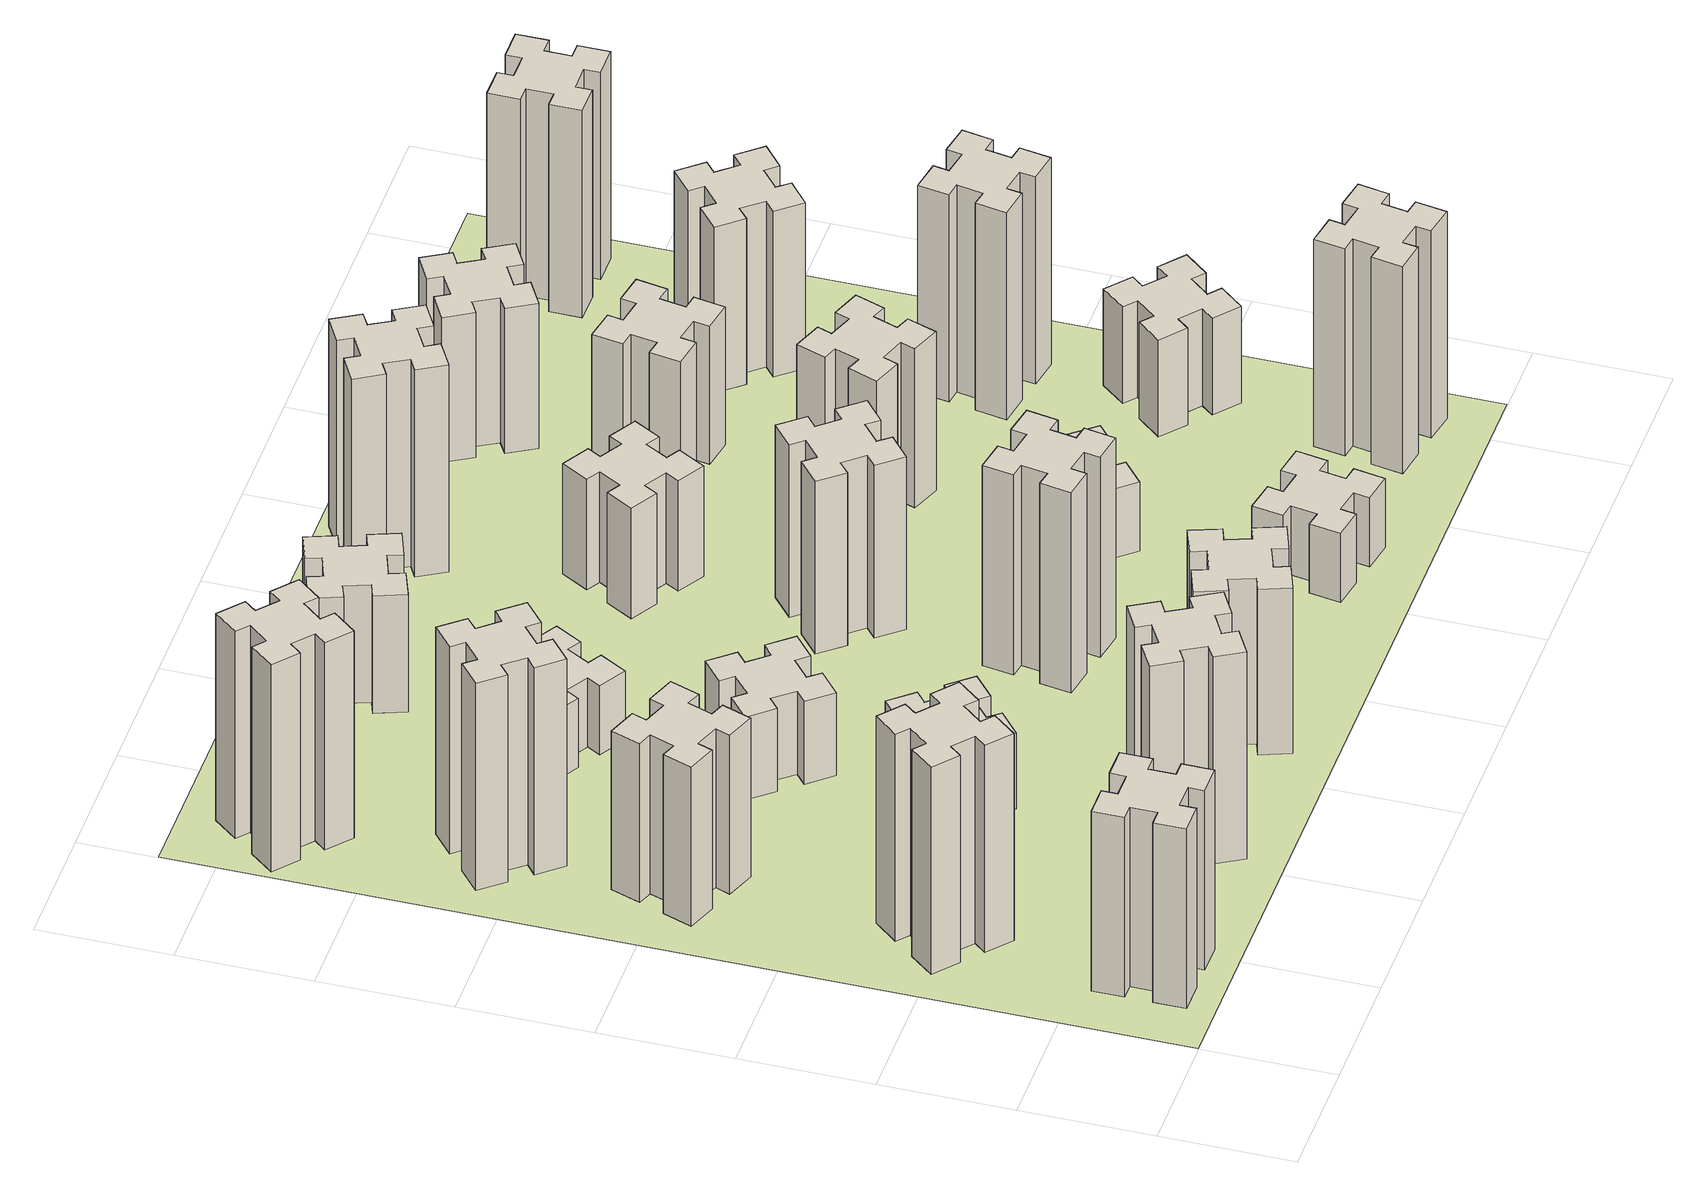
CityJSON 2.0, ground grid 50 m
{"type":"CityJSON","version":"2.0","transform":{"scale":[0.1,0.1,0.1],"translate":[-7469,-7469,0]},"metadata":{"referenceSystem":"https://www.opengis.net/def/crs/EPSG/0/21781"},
"CityObjects":{
"building1":{"type":"Building","attributes":{"class":"1000","function":"1000","usage":"1000","yearOfConstruction":2016,"roofType":"1000","measuredHeight":78,"storeysAboveGround":30,"storeysBelowGround":0},"geometry":[{"type":"Solid","lod":"1","boundaries":[[[[0,1,2,3,4,5,6,7,8,9,10,11,12,13,14,15,16,17,18,19]],[[17,16,20,21]],[[16,15,22,20]],[[15,14,23,22]],[[14,13,24,23]],[[13,12,25,24]],[[12,11,26,25]],[[11,10,27,26]],[[10,9,28,27]],[[9,8,29,28]],[[8,7,30,29]],[[7,6,31,30]],[[6,5,32,31]],[[5,4,33,32]],[[4,3,34,33]],[[3,2,35,34]],[[2,1,36,35]],[[1,0,37,36]],[[0,19,38,37]],[[19,18,39,38]],[[18,17,21,39]],[[24,25,26,27,28,29,30,31,32,33,34,35,36,37,38,39,21,20,22,23]]]]}]},
"building2":{"type":"Building","attributes":{"class":"1000","function":"1000","usage":"1000","yearOfConstruction":2016,"roofType":"1000","measuredHeight":90,"storeysAboveGround":30,"storeysBelowGround":0},"geometry":[{"type":"Solid","lod":"1","boundaries":[[[[40,41,42,43,44,45,46,47,48,49,50,51,52,53,54,55,56,57,58,59]],[[57,56,60,61]],[[56,55,62,60]],[[55,54,63,62]],[[54,53,64,63]],[[53,52,65,64]],[[52,51,66,65]],[[51,50,67,66]],[[50,49,68,67]],[[49,48,69,68]],[[48,47,70,69]],[[47,46,71,70]],[[46,45,72,71]],[[45,44,73,72]],[[44,43,74,73]],[[43,42,75,74]],[[42,41,76,75]],[[41,40,77,76]],[[40,59,78,77]],[[59,58,79,78]],[[58,57,61,79]],[[64,65,66,67,68,69,70,71,72,73,74,75,76,77,78,79,61,60,62,63]]]]}]},
"building3":{"type":"Building","attributes":{"class":"1000","function":"1000","usage":"1000","yearOfConstruction":2016,"roofType":"1000","measuredHeight":69,"storeysAboveGround":30,"storeysBelowGround":0},"geometry":[{"type":"Solid","lod":"1","boundaries":[[[[80,81,82,83,84,85,86,87,88,89,90,91,92,93,94,95,96,97,98,99]],[[97,96,100,101]],[[96,95,102,100]],[[95,94,103,102]],[[94,93,104,103]],[[93,92,105,104]],[[92,91,106,105]],[[91,90,107,106]],[[90,89,108,107]],[[89,88,109,108]],[[88,87,110,109]],[[87,86,111,110]],[[86,85,112,111]],[[85,84,113,112]],[[84,83,114,113]],[[83,82,115,114]],[[82,81,116,115]],[[81,80,117,116]],[[80,99,118,117]],[[99,98,119,118]],[[98,97,101,119]],[[104,105,106,107,108,109,110,111,112,113,114,115,116,117,118,119,101,100,102,103]]]]}]},
"building4":{"type":"Building","attributes":{"class":"1000","function":"1000","usage":"1000","yearOfConstruction":2016,"roofType":"1000","measuredHeight":90,"storeysAboveGround":30,"storeysBelowGround":0},"geometry":[{"type":"Solid","lod":"1","boundaries":[[[[120,121,122,123,124,125,126,127,128,129,130,131,132,133,134,135,136,137,138,139]],[[137,136,140,141]],[[136,135,142,140]],[[135,134,143,142]],[[134,133,144,143]],[[133,132,145,144]],[[132,131,146,145]],[[131,130,147,146]],[[130,129,148,147]],[[129,128,149,148]],[[128,127,150,149]],[[127,126,151,150]],[[126,125,152,151]],[[125,124,153,152]],[[124,123,154,153]],[[123,122,155,154]],[[122,121,156,155]],[[121,120,157,156]],[[120,139,158,157]],[[139,138,159,158]],[[138,137,141,159]],[[144,145,146,147,148,149,150,151,152,153,154,155,156,157,158,159,141,140,142,143]]]]}]},
"building5":{"type":"Building","attributes":{"class":"1000","function":"1000","usage":"1000","yearOfConstruction":2016,"roofType":"1000","measuredHeight":90,"storeysAboveGround":30,"storeysBelowGround":0},"geometry":[{"type":"Solid","lod":"1","boundaries":[[[[160,161,162,163,164,165,166,167,168,169,170,171,172,173,174,175,176,177,178,179]],[[177,176,180,181]],[[176,175,182,180]],[[175,174,183,182]],[[174,173,184,183]],[[173,172,185,184]],[[172,171,186,185]],[[171,170,187,186]],[[170,169,188,187]],[[169,168,189,188]],[[168,167,190,189]],[[167,166,191,190]],[[166,165,192,191]],[[165,164,193,192]],[[164,163,194,193]],[[163,162,195,194]],[[162,161,196,195]],[[161,160,197,196]],[[160,179,198,197]],[[179,178,199,198]],[[178,177,181,199]],[[184,185,186,187,188,189,190,191,192,193,194,195,196,197,198,199,181,180,182,183]]]]}]},
"building6":{"type":"Building","attributes":{"class":"1000","function":"1000","usage":"1000","yearOfConstruction":2016,"roofType":"1000","measuredHeight":90,"storeysAboveGround":30,"storeysBelowGround":0},"geometry":[{"type":"Solid","lod":"1","boundaries":[[[[200,201,202,203,204,205,206,207,208,209,210,211,212,213,214,215,216,217,218,219]],[[217,216,220,221]],[[216,215,222,220]],[[215,214,223,222]],[[214,213,224,223]],[[213,212,225,224]],[[212,211,226,225]],[[211,210,227,226]],[[210,209,228,227]],[[209,208,229,228]],[[208,207,230,229]],[[207,206,231,230]],[[206,205,232,231]],[[205,204,233,232]],[[204,203,234,233]],[[203,202,235,234]],[[202,201,236,235]],[[201,200,237,236]],[[200,219,238,237]],[[219,218,239,238]],[[218,217,221,239]],[[224,225,226,227,228,229,230,231,232,233,234,235,236,237,238,239,221,220,222,223]]]]}]},
"building7":{"type":"Building","attributes":{"class":"1000","function":"1000","usage":"1000","yearOfConstruction":2016,"roofType":"1000","measuredHeight":33,"storeysAboveGround":30,"storeysBelowGround":0},"geometry":[{"type":"Solid","lod":"1","boundaries":[[[[240,241,242,243,244,245,246,247,248,249,250,251,252,253,254,255,256,257,258,259]],[[257,256,260,261]],[[256,255,262,260]],[[255,254,263,262]],[[254,253,264,263]],[[253,252,265,264]],[[252,251,266,265]],[[251,250,267,266]],[[250,249,268,267]],[[249,248,269,268]],[[248,247,270,269]],[[247,246,271,270]],[[246,245,272,271]],[[245,244,273,272]],[[244,243,274,273]],[[243,242,275,274]],[[242,241,276,275]],[[241,240,277,276]],[[240,259,278,277]],[[259,258,279,278]],[[258,257,261,279]],[[264,265,266,267,268,269,270,271,272,273,274,275,276,277,278,279,261,260,262,263]]]]}]},
"building8":{"type":"Building","attributes":{"class":"1000","function":"1000","usage":"1000","yearOfConstruction":2016,"roofType":"1000","measuredHeight":36,"storeysAboveGround":30,"storeysBelowGround":0},"geometry":[{"type":"Solid","lod":"1","boundaries":[[[[280,281,282,283,284,285,286,287,288,289,290,291,292,293,294,295,296,297,298,299]],[[297,296,300,301]],[[296,295,302,300]],[[295,294,303,302]],[[294,293,304,303]],[[293,292,305,304]],[[292,291,306,305]],[[291,290,307,306]],[[290,289,308,307]],[[289,288,309,308]],[[288,287,310,309]],[[287,286,311,310]],[[286,285,312,311]],[[285,284,313,312]],[[284,283,314,313]],[[283,282,315,314]],[[282,281,316,315]],[[281,280,317,316]],[[280,299,318,317]],[[299,298,319,318]],[[298,297,301,319]],[[304,305,306,307,308,309,310,311,312,313,314,315,316,317,318,319,301,300,302,303]]]]}]},
"building9":{"type":"Building","attributes":{"class":"1000","function":"1000","usage":"1000","yearOfConstruction":2016,"roofType":"1000","measuredHeight":30,"storeysAboveGround":30,"storeysBelowGround":0},"geometry":[{"type":"Solid","lod":"1","boundaries":[[[[320,321,322,323,324,325,326,327,328,329,330,331,332,333,334,335,336,337,338,339]],[[337,336,340,341]],[[336,335,342,340]],[[335,334,343,342]],[[334,333,344,343]],[[333,332,345,344]],[[332,331,346,345]],[[331,330,347,346]],[[330,329,348,347]],[[329,328,349,348]],[[328,327,350,349]],[[327,326,351,350]],[[326,325,352,351]],[[325,324,353,352]],[[324,323,354,353]],[[323,322,355,354]],[[322,321,356,355]],[[321,320,357,356]],[[320,339,358,357]],[[339,338,359,358]],[[338,337,341,359]],[[344,345,346,347,348,349,350,351,352,353,354,355,356,357,358,359,341,340,342,343]]]]}]},
"building10":{"type":"Building","attributes":{"class":"1000","function":"1000","usage":"1000","yearOfConstruction":2016,"roofType":"1000","measuredHeight":72,"storeysAboveGround":30,"storeysBelowGround":0},"geometry":[{"type":"Solid","lod":"1","boundaries":[[[[360,361,362,363,364,365,366,367,368,369,370,371,372,373,374,375,376,377,378,379]],[[377,376,380,381]],[[376,375,382,380]],[[375,374,383,382]],[[374,373,384,383]],[[373,372,385,384]],[[372,371,386,385]],[[371,370,387,386]],[[370,369,388,387]],[[369,368,389,388]],[[368,367,390,389]],[[367,366,391,390]],[[366,365,392,391]],[[365,364,393,392]],[[364,363,394,393]],[[363,362,395,394]],[[362,361,396,395]],[[361,360,397,396]],[[360,379,398,397]],[[379,378,399,398]],[[378,377,381,399]],[[384,385,386,387,388,389,390,391,392,393,394,395,396,397,398,399,381,380,382,383]]]]}]},
"building11":{"type":"Building","attributes":{"class":"1000","function":"1000","usage":"1000","yearOfConstruction":2016,"roofType":"1000","measuredHeight":51,"storeysAboveGround":30,"storeysBelowGround":0},"geometry":[{"type":"Solid","lod":"1","boundaries":[[[[400,401,402,403,404,405,406,407,408,409,410,411,412,413,414,415,416,417,418,419]],[[417,416,420,421]],[[416,415,422,420]],[[415,414,423,422]],[[414,413,424,423]],[[413,412,425,424]],[[412,411,426,425]],[[411,410,427,426]],[[410,409,428,427]],[[409,408,429,428]],[[408,407,430,429]],[[407,406,431,430]],[[406,405,432,431]],[[405,404,433,432]],[[404,403,434,433]],[[403,402,435,434]],[[402,401,436,435]],[[401,400,437,436]],[[400,419,438,437]],[[419,418,439,438]],[[418,417,421,439]],[[424,425,426,427,428,429,430,431,432,433,434,435,436,437,438,439,421,420,422,423]]]]}]},
"building12":{"type":"Building","attributes":{"class":"1000","function":"1000","usage":"1000","yearOfConstruction":2016,"roofType":"1000","measuredHeight":87,"storeysAboveGround":30,"storeysBelowGround":0},"geometry":[{"type":"Solid","lod":"1","boundaries":[[[[440,441,442,443,444,445,446,447,448,449,450,451,452,453,454,455,456,457,458,459]],[[457,456,460,461]],[[456,455,462,460]],[[455,454,463,462]],[[454,453,464,463]],[[453,452,465,464]],[[452,451,466,465]],[[451,450,467,466]],[[450,449,468,467]],[[449,448,469,468]],[[448,447,470,469]],[[447,446,471,470]],[[446,445,472,471]],[[445,444,473,472]],[[444,443,474,473]],[[443,442,475,474]],[[442,441,476,475]],[[441,440,477,476]],[[440,459,478,477]],[[459,458,479,478]],[[458,457,461,479]],[[464,465,466,467,468,469,470,471,472,473,474,475,476,477,478,479,461,460,462,463]]]]}]},
"building13":{"type":"Building","attributes":{"class":"1000","function":"1000","usage":"1000","yearOfConstruction":2016,"roofType":"1000","measuredHeight":75,"storeysAboveGround":30,"storeysBelowGround":0},"geometry":[{"type":"Solid","lod":"1","boundaries":[[[[480,481,482,483,484,485,486,487,488,489,490,491,492,493,494,495,496,497,498,499]],[[497,496,500,501]],[[496,495,502,500]],[[495,494,503,502]],[[494,493,504,503]],[[493,492,505,504]],[[492,491,506,505]],[[491,490,507,506]],[[490,489,508,507]],[[489,488,509,508]],[[488,487,510,509]],[[487,486,511,510]],[[486,485,512,511]],[[485,484,513,512]],[[484,483,514,513]],[[483,482,515,514]],[[482,481,516,515]],[[481,480,517,516]],[[480,499,518,517]],[[499,498,519,518]],[[498,497,501,519]],[[504,505,506,507,508,509,510,511,512,513,514,515,516,517,518,519,501,500,502,503]]]]}]},
"building14":{"type":"Building","attributes":{"class":"1000","function":"1000","usage":"1000","yearOfConstruction":2016,"roofType":"1000","measuredHeight":48,"storeysAboveGround":30,"storeysBelowGround":0},"geometry":[{"type":"Solid","lod":"1","boundaries":[[[[520,521,522,523,524,525,526,527,528,529,530,531,532,533,534,535,536,537,538,539]],[[537,536,540,541]],[[536,535,542,540]],[[535,534,543,542]],[[534,533,544,543]],[[533,532,545,544]],[[532,531,546,545]],[[531,530,547,546]],[[530,529,548,547]],[[529,528,549,548]],[[528,527,550,549]],[[527,526,551,550]],[[526,525,552,551]],[[525,524,553,552]],[[524,523,554,553]],[[523,522,555,554]],[[522,521,556,555]],[[521,520,557,556]],[[520,539,558,557]],[[539,538,559,558]],[[538,537,541,559]],[[544,545,546,547,548,549,550,551,552,553,554,555,556,557,558,559,541,540,542,543]]]]}]},
"building15":{"type":"Building","attributes":{"class":"1000","function":"1000","usage":"1000","yearOfConstruction":2016,"roofType":"1000","measuredHeight":30,"storeysAboveGround":30,"storeysBelowGround":0},"geometry":[{"type":"Solid","lod":"1","boundaries":[[[[560,561,562,563,564,565,566,567,568,569,570,571,572,573,574,575,576,577,578,579]],[[577,576,580,581]],[[576,575,582,580]],[[575,574,583,582]],[[574,573,584,583]],[[573,572,585,584]],[[572,571,586,585]],[[571,570,587,586]],[[570,569,588,587]],[[569,568,589,588]],[[568,567,590,589]],[[567,566,591,590]],[[566,565,592,591]],[[565,564,593,592]],[[564,563,594,593]],[[563,562,595,594]],[[562,561,596,595]],[[561,560,597,596]],[[560,579,598,597]],[[579,578,599,598]],[[578,577,581,599]],[[584,585,586,587,588,589,590,591,592,593,594,595,596,597,598,599,581,580,582,583]]]]}]},
"building16":{"type":"Building","attributes":{"class":"1000","function":"1000","usage":"1000","yearOfConstruction":2016,"roofType":"1000","measuredHeight":90,"storeysAboveGround":30,"storeysBelowGround":0},"geometry":[{"type":"Solid","lod":"1","boundaries":[[[[600,601,602,603,604,605,606,607,608,609,610,611,612,613,614,615,616,617,618,619]],[[617,616,620,621]],[[616,615,622,620]],[[615,614,623,622]],[[614,613,624,623]],[[613,612,625,624]],[[612,611,626,625]],[[611,610,627,626]],[[610,609,628,627]],[[609,608,629,628]],[[608,607,630,629]],[[607,606,631,630]],[[606,605,632,631]],[[605,604,633,632]],[[604,603,634,633]],[[603,602,635,634]],[[602,601,636,635]],[[601,600,637,636]],[[600,619,638,637]],[[619,618,639,638]],[[618,617,621,639]],[[624,625,626,627,628,629,630,631,632,633,634,635,636,637,638,639,621,620,622,623]]]]}]},
"building17":{"type":"Building","attributes":{"class":"1000","function":"1000","usage":"1000","yearOfConstruction":2016,"roofType":"1000","measuredHeight":30,"storeysAboveGround":30,"storeysBelowGround":0},"geometry":[{"type":"Solid","lod":"1","boundaries":[[[[640,641,642,643,644,645,646,647,648,649,650,651,652,653,654,655,656,657,658,659]],[[657,656,660,661]],[[656,655,662,660]],[[655,654,663,662]],[[654,653,664,663]],[[653,652,665,664]],[[652,651,666,665]],[[651,650,667,666]],[[650,649,668,667]],[[649,648,669,668]],[[648,647,670,669]],[[647,646,671,670]],[[646,645,672,671]],[[645,644,673,672]],[[644,643,674,673]],[[643,642,675,674]],[[642,641,676,675]],[[641,640,677,676]],[[640,659,678,677]],[[659,658,679,678]],[[658,657,661,679]],[[664,665,666,667,668,669,670,671,672,673,674,675,676,677,678,679,661,660,662,663]]]]}]},
"building18":{"type":"Building","attributes":{"class":"1000","function":"1000","usage":"1000","yearOfConstruction":2016,"roofType":"1000","measuredHeight":69,"storeysAboveGround":30,"storeysBelowGround":0},"geometry":[{"type":"Solid","lod":"1","boundaries":[[[[680,681,682,683,684,685,686,687,688,689,690,691,692,693,694,695,696,697,698,699]],[[697,696,700,701]],[[696,695,702,700]],[[695,694,703,702]],[[694,693,704,703]],[[693,692,705,704]],[[692,691,706,705]],[[691,690,707,706]],[[690,689,708,707]],[[689,688,709,708]],[[688,687,710,709]],[[687,686,711,710]],[[686,685,712,711]],[[685,684,713,712]],[[684,683,714,713]],[[683,682,715,714]],[[682,681,716,715]],[[681,680,717,716]],[[680,699,718,717]],[[699,698,719,718]],[[698,697,701,719]],[[704,705,706,707,708,709,710,711,712,713,714,715,716,717,718,719,701,700,702,703]]]]}]},
"building19":{"type":"Building","attributes":{"class":"1000","function":"1000","usage":"1000","yearOfConstruction":2016,"roofType":"1000","measuredHeight":60,"storeysAboveGround":30,"storeysBelowGround":0},"geometry":[{"type":"Solid","lod":"1","boundaries":[[[[720,721,722,723,724,725,726,727,728,729,730,731,732,733,734,735,736,737,738,739]],[[737,736,740,741]],[[736,735,742,740]],[[735,734,743,742]],[[734,733,744,743]],[[733,732,745,744]],[[732,731,746,745]],[[731,730,747,746]],[[730,729,748,747]],[[729,728,749,748]],[[728,727,750,749]],[[727,726,751,750]],[[726,725,752,751]],[[725,724,753,752]],[[724,723,754,753]],[[723,722,755,754]],[[722,721,756,755]],[[721,720,757,756]],[[720,739,758,757]],[[739,738,759,758]],[[738,737,741,759]],[[744,745,746,747,748,749,750,751,752,753,754,755,756,757,758,759,741,740,742,743]]]]}]},
"building20":{"type":"Building","attributes":{"class":"1000","function":"1000","usage":"1000","yearOfConstruction":2016,"roofType":"1000","measuredHeight":90,"storeysAboveGround":30,"storeysBelowGround":0},"geometry":[{"type":"Solid","lod":"1","boundaries":[[[[760,761,762,763,764,765,766,767,768,769,770,771,772,773,774,775,776,777,778,779]],[[777,776,780,781]],[[776,775,782,780]],[[775,774,783,782]],[[774,773,784,783]],[[773,772,785,784]],[[772,771,786,785]],[[771,770,787,786]],[[770,769,788,787]],[[769,768,789,788]],[[768,767,790,789]],[[767,766,791,790]],[[766,765,792,791]],[[765,764,793,792]],[[764,763,794,793]],[[763,762,795,794]],[[762,761,796,795]],[[761,760,797,796]],[[760,779,798,797]],[[779,778,799,798]],[[778,777,781,799]],[[784,785,786,787,788,789,790,791,792,793,794,795,796,797,798,799,781,780,782,783]]]]}]},
"building21":{"type":"Building","attributes":{"class":"1000","function":"1000","usage":"1000","yearOfConstruction":2016,"roofType":"1000","measuredHeight":63,"storeysAboveGround":30,"storeysBelowGround":0},"geometry":[{"type":"Solid","lod":"1","boundaries":[[[[800,801,802,803,804,805,806,807,808,809,810,811,812,813,814,815,816,817,818,819]],[[817,816,820,821]],[[816,815,822,820]],[[815,814,823,822]],[[814,813,824,823]],[[813,812,825,824]],[[812,811,826,825]],[[811,810,827,826]],[[810,809,828,827]],[[809,808,829,828]],[[808,807,830,829]],[[807,806,831,830]],[[806,805,832,831]],[[805,804,833,832]],[[804,803,834,833]],[[803,802,835,834]],[[802,801,836,835]],[[801,800,837,836]],[[800,819,838,837]],[[819,818,839,838]],[[818,817,821,839]],[[824,825,826,827,828,829,830,831,832,833,834,835,836,837,838,839,821,820,822,823]]]]}]},
"building22":{"type":"Building","attributes":{"class":"1000","function":"1000","usage":"1000","yearOfConstruction":2016,"roofType":"1000","measuredHeight":42,"storeysAboveGround":30,"storeysBelowGround":0},"geometry":[{"type":"Solid","lod":"1","boundaries":[[[[840,841,842,843,844,845,846,847,848,849,850,851,852,853,854,855,856,857,858,859]],[[857,856,860,861]],[[856,855,862,860]],[[855,854,863,862]],[[854,853,864,863]],[[853,852,865,864]],[[852,851,866,865]],[[851,850,867,866]],[[850,849,868,867]],[[849,848,869,868]],[[848,847,870,869]],[[847,846,871,870]],[[846,845,872,871]],[[845,844,873,872]],[[844,843,874,873]],[[843,842,875,874]],[[842,841,876,875]],[[841,840,877,876]],[[840,859,878,877]],[[859,858,879,878]],[[858,857,861,879]],[[864,865,866,867,868,869,870,871,872,873,874,875,876,877,878,879,861,860,862,863]]]]}]},
"building23":{"type":"Building","attributes":{"class":"1000","function":"1000","usage":"1000","yearOfConstruction":2016,"roofType":"1000","measuredHeight":90,"storeysAboveGround":30,"storeysBelowGround":0},"geometry":[{"type":"Solid","lod":"1","boundaries":[[[[880,881,882,883,884,885,886,887,888,889,890,891,892,893,894,895,896,897,898,899]],[[897,896,900,901]],[[896,895,902,900]],[[895,894,903,902]],[[894,893,904,903]],[[893,892,905,904]],[[892,891,906,905]],[[891,890,907,906]],[[890,889,908,907]],[[889,888,909,908]],[[888,887,910,909]],[[887,886,911,910]],[[886,885,912,911]],[[885,884,913,912]],[[884,883,914,913]],[[883,882,915,914]],[[882,881,916,915]],[[881,880,917,916]],[[880,899,918,917]],[[899,898,919,918]],[[898,897,901,919]],[[904,905,906,907,908,909,910,911,912,913,914,915,916,917,918,919,901,900,902,903]]]]}]},
"building24":{"type":"Building","attributes":{"class":"1000","function":"1000","usage":"1000","yearOfConstruction":2016,"roofType":"1000","measuredHeight":72,"storeysAboveGround":30,"storeysBelowGround":0},"geometry":[{"type":"Solid","lod":"1","boundaries":[[[[920,921,922,923,924,925,926,927,928,929,930,931,932,933,934,935,936,937,938,939]],[[937,936,940,941]],[[936,935,942,940]],[[935,934,943,942]],[[934,933,944,943]],[[933,932,945,944]],[[932,931,946,945]],[[931,930,947,946]],[[930,929,948,947]],[[929,928,949,948]],[[928,927,950,949]],[[927,926,951,950]],[[926,925,952,951]],[[925,924,953,952]],[[924,923,954,953]],[[923,922,955,954]],[[922,921,956,955]],[[921,920,957,956]],[[920,939,958,957]],[[939,938,959,958]],[[938,937,941,959]],[[944,945,946,947,948,949,950,951,952,953,954,955,956,957,958,959,941,940,942,943]]]]}]},
"building25":{"type":"Building","attributes":{"class":"1000","function":"1000","usage":"1000","yearOfConstruction":2016,"roofType":"1000","measuredHeight":90,"storeysAboveGround":30,"storeysBelowGround":0},"geometry":[{"type":"Solid","lod":"1","boundaries":[[[[960,961,962,963,964,965,966,967,968,969,970,971,972,973,974,975,976,977,978,979]],[[977,976,980,981]],[[976,975,982,980]],[[975,974,983,982]],[[974,973,984,983]],[[973,972,985,984]],[[972,971,986,985]],[[971,970,987,986]],[[970,969,988,987]],[[969,968,989,988]],[[968,967,990,989]],[[967,966,991,990]],[[966,965,992,991]],[[965,964,993,992]],[[964,963,994,993]],[[963,962,995,994]],[[962,961,996,995]],[[961,960,997,996]],[[960,979,998,997]],[[979,978,999,998]],[[978,977,981,999]],[[984,985,986,987,988,989,990,991,992,993,994,995,996,997,998,999,981,980,982,983]]]]}]},
"landuse1":{"type":"LandUse","attributes":{"name":"plot1","function":"1010"},"geometry":[{"type":"MultiSurface","lod":"1","boundaries":[[[1000,1001,1002,1003]]]}]}
},
"vertices":[
[265,325,0],[265,225,0],[205,225,0],[205,105,0],[325,105,0],[325,165,0],[425,165,0],[425,105,0],[545,105,0],[545,225,0],[485,225,0],[485,325,0],[545,325,0],[545,445,0],[425,445,0],[425,385,0],[325,385,0],[325,445,0],[205,445,0],[205,325,0],[325,385,780],[325,445,780],[425,385,780],[425,445,780],[545,445,780],[545,325,780],[485,325,780],[485,225,780],[545,225,780],[545,105,780],[425,105,780],[425,165,780],[325,165,780],[325,105,780],[205,105,780],[205,225,780],[265,225,780],[265,325,780],[205,325,780],[205,445,780],
[484,1067,0],[408,1132,0],[446,1178,0],[354,1255,0],[277,1163,0],[323,1124,0],[259,1048,0],[213,1086,0],[136,994,0],[228,917,0],[266,963,0],[343,899,0],[304,853,0],[396,776,0],[473,868,0],[427,906,0],[492,983,0],[538,944,0],[615,1036,0],[523,1113,0],[492,983,900],[538,944,900],[427,906,900],[473,868,900],[396,776,900],[304,853,900],[343,899,900],[266,963,900],[228,917,900],[136,994,900],[213,1086,900],[259,1048,900],[323,1124,900],[277,1163,900],[354,1255,900],[446,1178,900],[408,1132,900],[484,1067,900],[523,1113,900],[615,1036,900],
[291,1869,0],[385,1835,0],[364,1779,0],[477,1737,0],[518,1850,0],[462,1871,0],[496,1965,0],[552,1944,0],[593,2057,0],[480,2098,0],[460,2042,0],[366,2076,0],[387,2132,0],[274,2173,0],[233,2060,0],[289,2040,0],[255,1946,0],[199,1967,0],[157,1854,0],[270,1813,0],[255,1946,690],[199,1967,690],[289,2040,690],[233,2060,690],[274,2173,690],[387,2132,690],[366,2076,690],[460,2042,690],[480,2098,690],[593,2057,690],[552,1944,690],[496,1965,690],[462,1871,690],[518,1850,690],[477,1737,690],[364,1779,690],[385,1835,690],[291,1869,690],[270,1813,690],[157,1854,690],
[492,2628,0],[427,2704,0],[473,2743,0],[396,2835,0],[304,2758,0],[343,2712,0],[266,2647,0],[228,2693,0],[136,2616,0],[213,2524,0],[259,2563,0],[323,2486,0],[277,2448,0],[354,2356,0],[446,2433,0],[408,2479,0],[484,2543,0],[523,2497,0],[615,2574,0],[538,2666,0],[484,2543,900],[523,2497,900],[408,2479,900],[446,2433,900],[354,2356,900],[277,2448,900],[323,2486,900],[259,2563,900],[213,2524,900],[136,2616,900],[228,2693,900],[266,2647,900],[343,2712,900],[304,2758,900],[396,2835,900],[473,2743,900],[427,2704,900],[492,2628,900],[538,2666,900],[615,2574,900],
[1127,255,0],[1214,305,0],[1244,253,0],[1348,313,0],[1288,417,0],[1236,387,0],[1186,474,0],[1238,504,0],[1178,608,0],[1074,548,0],[1104,496,0],[1017,446,0],[987,498,0],[883,438,0],[943,334,0],[995,364,0],[1045,277,0],[993,247,0],[1053,143,0],[1157,203,0],[1045,277,900],[993,247,900],[995,364,900],[943,334,900],[883,438,900],[987,498,900],[1017,446,900],[1104,496,900],[1074,548,900],[1178,608,900],[1238,504,900],[1186,474,900],[1236,387,900],[1288,417,900],[1348,313,900],[1244,253,900],[1214,305,900],[1127,255,900],[1157,203,900],[1053,143,900],
[384,3387,0],[308,3452,0],[346,3498,0],[254,3575,0],[177,3483,0],[223,3444,0],[159,3368,0],[113,3406,0],[36,3314,0],[128,3237,0],[166,3283,0],[243,3219,0],[204,3173,0],[296,3096,0],[373,3188,0],[327,3226,0],[392,3303,0],[438,3264,0],[515,3356,0],[423,3433,0],[392,3303,900],[438,3264,900],[327,3226,900],[373,3188,900],[296,3096,900],[204,3173,900],[243,3219,900],[166,3283,900],[128,3237,900],[36,3314,900],[113,3406,900],[159,3368,900],[223,3444,900],[177,3483,900],[254,3575,900],[346,3498,900],[308,3452,900],[384,3387,900],[423,3433,900],[515,3356,900],
[1083,1332,0],[1006,1267,0],[968,1313,0],[876,1236,0],[953,1144,0],[999,1183,0],[1063,1106,0],[1017,1068,0],[1094,976,0],[1186,1053,0],[1148,1099,0],[1224,1163,0],[1263,1117,0],[1355,1194,0],[1278,1286,0],[1232,1248,0],[1167,1324,0],[1213,1363,0],[1136,1455,0],[1044,1378,0],[1167,1324,330],[1213,1363,330],[1232,1248,330],[1278,1286,330],[1355,1194,330],[1263,1117,330],[1224,1163,330],[1148,1099,330],[1186,1053,330],[1094,976,330],[1017,1068,330],[1063,1106,330],[999,1183,330],[953,1144,330],[876,1236,330],[968,1313,330],[1006,1267,330],[1083,1332,330],[1044,1378,330],[1136,1455,330],
[1083,1972,0],[1006,1907,0],[968,1953,0],[876,1876,0],[953,1784,0],[999,1823,0],[1063,1746,0],[1017,1708,0],[1094,1616,0],[1186,1693,0],[1148,1739,0],[1224,1803,0],[1263,1757,0],[1355,1834,0],[1278,1926,0],[1232,1888,0],[1167,1964,0],[1213,2003,0],[1136,2095,0],[1044,2018,0],[1167,1964,360],[1213,2003,360],[1232,1888,360],[1278,1926,360],[1355,1834,360],[1263,1757,360],[1224,1803,360],[1148,1739,360],[1186,1693,360],[1094,1616,360],[1017,1708,360],[1063,1746,360],[999,1823,360],[953,1784,360],[876,1876,360],[968,1953,360],[1006,1907,360],[1083,1972,360],[1044,2018,360],[1136,2095,360],
[1114,2666,0],[1027,2716,0],[1057,2768,0],[953,2828,0],[893,2724,0],[945,2694,0],[895,2607,0],[843,2637,0],[783,2533,0],[887,2473,0],[917,2525,0],[1004,2475,0],[974,2423,0],[1078,2363,0],[1138,2467,0],[1086,2497,0],[1136,2584,0],[1188,2554,0],[1248,2658,0],[1144,2718,0],[1136,2584,300],[1188,2554,300],[1086,2497,300],[1138,2467,300],[1078,2363,300],[974,2423,300],[1004,2475,300],[917,2525,300],[887,2473,300],[783,2533,300],[843,2637,300],[895,2607,300],[945,2694,300],[893,2724,300],[953,2828,300],[1057,2768,300],[1027,2716,300],[1114,2666,300],[1144,2718,300],[1248,2658,300],
[1765,496,0],[1671,462,0],[1650,518,0],[1537,477,0],[1579,364,0],[1635,385,0],[1669,291,0],[1613,270,0],[1654,157,0],[1767,199,0],[1746,255,0],[1840,289,0],[1860,233,0],[1973,274,0],[1932,387,0],[1876,366,0],[1842,460,0],[1898,480,0],[1857,593,0],[1744,552,0],[1842,460,720],[1898,480,720],[1876,366,720],[1932,387,720],[1973,274,720],[1860,233,720],[1840,289,720],[1746,255,720],[1767,199,720],[1654,157,720],[1613,270,720],[1669,291,720],[1635,385,720],[1579,364,720],[1537,477,720],[1650,518,720],[1671,462,720],[1765,496,720],[1744,552,720],[1857,593,720],
[1125,3456,0],[1031,3422,0],[1010,3478,0],[897,3437,0],[939,3324,0],[995,3345,0],[1029,3251,0],[973,3230,0],[1014,3117,0],[1127,3159,0],[1106,3215,0],[1200,3249,0],[1220,3193,0],[1333,3234,0],[1292,3347,0],[1236,3326,0],[1202,3420,0],[1258,3440,0],[1217,3553,0],[1104,3512,0],[1202,3420,510],[1258,3440,510],[1236,3326,510],[1292,3347,510],[1333,3234,510],[1220,3193,510],[1200,3249,510],[1106,3215,510],[1127,3159,510],[1014,3117,510],[973,3230,510],[1029,3251,510],[995,3345,510],[939,3324,510],[897,3437,510],[1010,3478,510],[1031,3422,510],[1125,3456,510],[1104,3512,510],[1217,3553,510],
[2055,1047,0],[2072,1145,0],[2131,1135,0],[2152,1253,0],[2034,1274,0],[2024,1215,0],[1925,1232,0],[1936,1291,0],[1817,1312,0],[1797,1194,0],[1856,1184,0],[1838,1085,0],[1779,1096,0],[1758,977,0],[1877,957,0],[1887,1016,0],[1985,998,0],[1975,939,0],[2093,918,0],[2114,1037,0],[1985,998,870],[1975,939,870],[1887,1016,870],[1877,957,870],[1758,977,870],[1779,1096,870],[1838,1085,870],[1856,1184,870],[1797,1194,870],[1817,1312,870],[1936,1291,870],[1925,1232,870],[2024,1215,870],[2034,1274,870],[2152,1253,870],[2131,1135,870],[2072,1145,870],[2055,1047,870],[2114,1037,870],[2093,918,870],
[2072,1888,0],[2007,1964,0],[2053,2003,0],[1976,2095,0],[1884,2018,0],[1923,1972,0],[1846,1907,0],[1808,1953,0],[1716,1876,0],[1793,1784,0],[1839,1823,0],[1903,1746,0],[1857,1708,0],[1934,1616,0],[2026,1693,0],[1988,1739,0],[2064,1803,0],[2103,1757,0],[2195,1834,0],[2118,1926,0],[2064,1803,750],[2103,1757,750],[1988,1739,750],[2026,1693,750],[1934,1616,750],[1857,1708,750],[1903,1746,750],[1839,1823,750],[1793,1784,750],[1716,1876,750],[1808,1953,750],[1846,1907,750],[1923,1972,750],[1884,2018,750],[1976,2095,750],[2053,2003,750],[2007,1964,750],[2072,1888,750],[2118,1926,750],[2195,1834,750],
[2026,2497,0],[2076,2584,0],[2128,2554,0],[2188,2658,0],[2084,2718,0],[2054,2666,0],[1967,2716,0],[1997,2768,0],[1893,2828,0],[1833,2724,0],[1885,2694,0],[1835,2607,0],[1783,2637,0],[1723,2533,0],[1827,2473,0],[1857,2525,0],[1944,2475,0],[1914,2423,0],[2018,2363,0],[2078,2467,0],[1944,2475,480],[1914,2423,480],[1857,2525,480],[1827,2473,480],[1723,2533,480],[1783,2637,480],[1835,2607,480],[1885,2694,480],[1833,2724,480],[1893,2828,480],[1997,2768,480],[1967,2716,480],[2054,2666,480],[2084,2718,480],[2188,2658,480],[2128,2554,480],[2076,2584,480],[2026,2497,480],[2078,2467,480],[2018,2363,480],
[2596,444,0],[2578,345,0],[2519,356,0],[2498,237,0],[2617,217,0],[2627,276,0],[2725,258,0],[2715,199,0],[2833,178,0],[2854,297,0],[2795,307,0],[2812,405,0],[2871,395,0],[2892,513,0],[2774,534,0],[2764,475,0],[2665,492,0],[2676,551,0],[2557,572,0],[2537,454,0],[2665,492,300],[2676,551,300],[2764,475,300],[2774,534,300],[2892,513,300],[2871,395,300],[2812,405,300],[2795,307,300],[2854,297,300],[2833,178,300],[2715,199,300],[2725,258,300],[2627,276,300],[2617,217,300],[2498,237,300],[2519,356,300],[2578,345,300],[2596,444,300],[2537,454,300],[2557,572,300],
[1844,3556,0],[1757,3506,0],[1727,3558,0],[1623,3498,0],[1683,3394,0],[1735,3424,0],[1785,3337,0],[1733,3307,0],[1793,3203,0],[1897,3263,0],[1867,3315,0],[1954,3365,0],[1984,3313,0],[2088,3373,0],[2028,3477,0],[1976,3447,0],[1926,3534,0],[1978,3564,0],[1918,3668,0],[1814,3608,0],[1926,3534,900],[1978,3564,900],[1976,3447,900],[2028,3477,900],[2088,3373,900],[1984,3313,900],[1954,3365,900],[1867,3315,900],[1897,3263,900],[1793,3203,900],[1733,3307,900],[1785,3337,900],[1735,3424,900],[1683,3394,900],[1623,3498,900],[1727,3558,900],[1757,3506,900],[1844,3556,900],[1814,3608,900],[1918,3668,900],
[2628,1099,0],[2704,1163,0],[2743,1117,0],[2835,1194,0],[2758,1286,0],[2712,1248,0],[2647,1324,0],[2693,1363,0],[2616,1455,0],[2524,1378,0],[2563,1332,0],[2486,1267,0],[2448,1313,0],[2356,1236,0],[2433,1144,0],[2479,1183,0],[2543,1106,0],[2497,1068,0],[2574,976,0],[2666,1053,0],[2543,1106,300],[2497,1068,300],[2479,1183,300],[2433,1144,300],[2356,1236,300],[2448,1313,300],[2486,1267,300],[2563,1332,300],[2524,1378,300],[2616,1455,300],[2693,1363,300],[2647,1324,300],[2712,1248,300],[2758,1286,300],[2835,1194,300],[2743,1117,300],[2704,1163,300],[2628,1099,300],[2666,1053,300],[2574,976,300],
[2682,1871,0],[2716,1965,0],[2772,1944,0],[2813,2057,0],[2700,2098,0],[2680,2042,0],[2586,2076,0],[2607,2132,0],[2494,2173,0],[2453,2060,0],[2509,2040,0],[2475,1946,0],[2419,1967,0],[2377,1854,0],[2490,1813,0],[2511,1869,0],[2605,1835,0],[2584,1779,0],[2697,1737,0],[2738,1850,0],[2605,1835,690],[2584,1779,690],[2511,1869,690],[2490,1813,690],[2377,1854,690],[2419,1967,690],[2475,1946,690],[2509,2040,690],[2453,2060,690],[2494,2173,690],[2607,2132,690],[2586,2076,690],[2680,2042,690],[2700,2098,690],[2813,2057,690],[2772,1944,690],[2716,1965,690],[2682,1871,690],[2738,1850,690],[2697,1737,690],
[2664,2795,0],[2565,2812,0],[2576,2871,0],[2457,2892,0],[2437,2774,0],[2496,2764,0],[2478,2665,0],[2419,2676,0],[2398,2557,0],[2517,2537,0],[2527,2596,0],[2625,2578,0],[2615,2519,0],[2733,2498,0],[2754,2617,0],[2695,2627,0],[2712,2725,0],[2771,2715,0],[2792,2833,0],[2674,2854,0],[2712,2725,600],[2771,2715,600],[2695,2627,600],[2754,2617,600],[2733,2498,600],[2615,2519,600],[2625,2578,600],[2527,2596,600],[2517,2537,600],[2398,2557,600],[2419,2676,600],[2478,2665,600],[2496,2764,600],[2437,2774,600],[2457,2892,600],[2576,2871,600],[2565,2812,600],[2664,2795,600],[2674,2854,600],[2792,2833,600],
[3504,475,0],[3405,492,0],[3416,551,0],[3297,572,0],[3277,454,0],[3336,444,0],[3318,345,0],[3259,356,0],[3238,237,0],[3357,217,0],[3367,276,0],[3465,258,0],[3455,199,0],[3573,178,0],[3594,297,0],[3535,307,0],[3552,405,0],[3611,395,0],[3632,513,0],[3514,534,0],[3552,405,900],[3611,395,900],[3535,307,900],[3594,297,900],[3573,178,900],[3455,199,900],[3465,258,900],[3367,276,900],[3357,217,900],[3238,237,900],[3259,356,900],[3318,345,900],[3336,444,900],[3277,454,900],[3297,572,900],[3416,551,900],[3405,492,900],[3504,475,900],[3514,534,900],[3632,513,900],
[2716,3347,0],[2666,3434,0],[2718,3464,0],[2658,3568,0],[2554,3508,0],[2584,3456,0],[2497,3406,0],[2467,3458,0],[2363,3398,0],[2423,3294,0],[2475,3324,0],[2525,3237,0],[2473,3207,0],[2533,3103,0],[2637,3163,0],[2607,3215,0],[2694,3265,0],[2724,3213,0],[2828,3273,0],[2768,3377,0],[2694,3265,630],[2724,3213,630],[2607,3215,630],[2637,3163,630],[2533,3103,630],[2473,3207,630],[2525,3237,630],[2475,3324,630],[2423,3294,630],[2363,3398,630],[2467,3458,630],[2497,3406,630],[2584,3456,630],[2554,3508,630],[2658,3568,630],[2718,3464,630],[2666,3434,630],[2716,3347,630],[2768,3377,630],[2828,3273,630],
[3487,1006,0],[3552,1083,0],[3598,1044,0],[3675,1136,0],[3583,1213,0],[3544,1167,0],[3468,1232,0],[3506,1278,0],[3414,1355,0],[3337,1263,0],[3383,1224,0],[3319,1148,0],[3273,1186,0],[3196,1094,0],[3288,1017,0],[3326,1063,0],[3403,999,0],[3364,953,0],[3456,876,0],[3533,968,0],[3403,999,420],[3364,953,420],[3326,1063,420],[3288,1017,420],[3196,1094,420],[3273,1186,420],[3319,1148,420],[3383,1224,420],[3337,1263,420],[3414,1355,420],[3506,1278,420],[3468,1232,420],[3544,1167,420],[3583,1213,420],[3675,1136,420],[3598,1044,420],[3552,1083,420],[3487,1006,420],[3533,968,420],[3456,876,420],
[3267,1656,0],[3365,1638,0],[3355,1579,0],[3473,1558,0],[3494,1677,0],[3435,1687,0],[3452,1785,0],[3511,1775,0],[3532,1893,0],[3414,1914,0],[3404,1855,0],[3305,1872,0],[3316,1931,0],[3197,1952,0],[3177,1834,0],[3236,1824,0],[3218,1725,0],[3159,1736,0],[3138,1617,0],[3257,1597,0],[3218,1725,900],[3159,1736,900],[3236,1824,900],[3177,1834,900],[3197,1952,900],[3316,1931,900],[3305,1872,900],[3404,1855,900],[3414,1914,900],[3532,1893,900],[3511,1775,900],[3452,1785,900],[3435,1687,900],[3494,1677,900],[3473,1558,900],[3355,1579,900],[3365,1638,900],[3267,1656,900],[3257,1597,900],[3138,1617,900],
[3119,2563,0],[3183,2486,0],[3137,2448,0],[3214,2356,0],[3306,2433,0],[3268,2479,0],[3344,2543,0],[3383,2497,0],[3475,2574,0],[3398,2666,0],[3352,2628,0],[3287,2704,0],[3333,2743,0],[3256,2835,0],[3164,2758,0],[3203,2712,0],[3126,2647,0],[3088,2693,0],[2996,2616,0],[3073,2524,0],[3126,2647,720],[3088,2693,720],[3203,2712,720],[3164,2758,720],[3256,2835,720],[3333,2743,720],[3287,2704,720],[3352,2628,720],[3398,2666,720],[3475,2574,720],[3383,2497,720],[3344,2543,720],[3268,2479,720],[3306,2433,720],[3214,2356,720],[3137,2448,720],[3183,2486,720],[3119,2563,720],[3073,2524,720],[2996,2616,720],
[3385,3225,0],[3485,3225,0],[3485,3165,0],[3605,3165,0],[3605,3285,0],[3545,3285,0],[3545,3385,0],[3605,3385,0],[3605,3505,0],[3485,3505,0],[3485,3445,0],[3385,3445,0],[3385,3505,0],[3265,3505,0],[3265,3385,0],[3325,3385,0],[3325,3285,0],[3265,3285,0],[3265,3165,0],[3385,3165,0],[3325,3285,900],[3265,3285,900],[3325,3385,900],[3265,3385,900],[3265,3505,900],[3385,3505,900],[3385,3445,900],[3485,3445,900],[3485,3505,900],[3605,3505,900],[3605,3385,900],[3545,3385,900],[3545,3285,900],[3605,3285,900],[3605,3165,900],[3485,3165,900],[3485,3225,900],[3385,3225,900],[3385,3165,900],[3265,3165,900],
[5,3705,0],[3705,3705,0],[3705,5,0],[5,5,0]
]}
